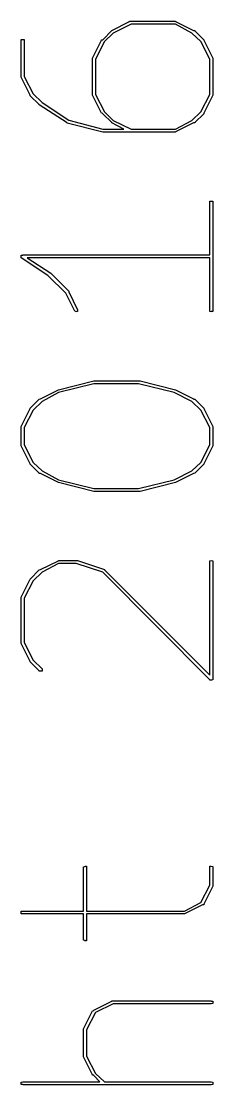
# Model space of a CAD drawing. Extents: x 18 to 369, y 6 to 139.
# Drawn here: x 297.381 to 297.51, y 39.711 to 40.426 of the extents above; entities that cross this region are included whole.
import ezdxf

# ---------------------------------------------------------------- set-up
doc = ezdxf.new("R2010")
doc.units = 0
doc.layers.add('BLACK', color=7, linetype='CONTINUOUS')

msp = doc.modelspace()

# ---------------------------------------------------------------- linework, layer by layer
at = {"layer": 'BLACK', "linetype": 'CONTINUOUS'}
for p, q in [((297.442, 40.42), (297.454, 40.4261)), ((297.454, 40.4261), (297.454, 40.4262)), ((297.454, 40.4262), (297.454, 40.4262)), ((297.454, 40.4262), (297.454, 40.4262)), ((297.454, 40.4262), (297.454, 40.4262)), ((297.454, 40.4262), (297.454, 40.4262)), ((297.454, 40.4262), (297.454, 40.4262)), ((297.454, 40.4262), (297.455, 40.4262)), ((297.454, 40.4261), (297.454, 40.4261)), ((297.454, 40.4261), (297.454, 40.4261)), ((297.454, 40.4261), (297.454, 40.4261)), ((297.454, 40.4261), (297.454, 40.4261)), ((297.455, 40.4262), (297.485, 40.4262)), ((297.485, 40.4262), (297.485, 40.4262)), ((297.485, 40.4262), (297.485, 40.4262)), ((297.485, 40.4262), (297.485, 40.4262)), ((297.485, 40.4262), (297.485, 40.4262)), ((297.485, 40.4262), (297.485, 40.4262)), ((297.485, 40.4262), (297.485, 40.4261)), ((297.485, 40.4262), (297.485, 40.4262)), ((297.485, 40.4261), (297.485, 40.4261)), ((297.485, 40.4261), (297.485, 40.4261)), ((297.485, 40.4261), (297.485, 40.4261)), ((297.485, 40.4261), (297.497, 40.42)), ((297.436, 40.4138), (297.442, 40.4199)), ((297.443, 40.4183), (297.437, 40.4125)), ((297.442, 40.4199), (297.442, 40.42)), ((297.442, 40.42), (297.442, 40.42)), ((297.442, 40.42), (297.442, 40.42)), ((297.442, 40.42), (297.442, 40.42)), ((297.442, 40.4199), (297.442, 40.4199)), ((297.442, 40.4199), (297.442, 40.4199)), ((297.455, 40.4242), (297.443, 40.4183)), ((297.485, 40.4242), (297.455, 40.4242)), ((297.496, 40.4183), (297.485, 40.4242)), ((297.502, 40.4125), (297.496, 40.4183)), ((297.497, 40.42), (297.497, 40.42)), ((297.497, 40.42), (297.497, 40.42)), ((297.497, 40.42), (297.497, 40.42)), ((297.497, 40.42), (297.497, 40.4199)), ((297.497, 40.4199), (297.497, 40.4199)), ((297.497, 40.4199), (297.498, 40.4199)), ((297.498, 40.4199), (297.498, 40.4198)), ((297.498, 40.4198), (297.504, 40.4138)), ((297.381, 40.4139), (297.382, 40.414)), ((297.381, 40.4138), (297.381, 40.4139)), ((297.381, 40.4137), (297.381, 40.4138)), ((297.381, 40.4135), (297.381, 40.4137)), ((297.381, 40.4133), (297.381, 40.4135)), ((297.381, 40.4131), (297.381, 40.4133)), ((297.381, 40.3889), (297.381, 40.4131)), ((297.382, 40.414), (297.382, 40.4141)), ((297.382, 40.4141), (297.382, 40.4141)), ((297.382, 40.4141), (297.382, 40.4141)), ((297.382, 40.4141), (297.382, 40.414)), ((297.382, 40.414), (297.383, 40.4139)), ((297.383, 40.4139), (297.383, 40.4138)), ((297.383, 40.4138), (297.383, 40.4136)), ((297.383, 40.4136), (297.383, 40.4135)), ((297.383, 40.4135), (297.383, 40.4133)), ((297.383, 40.4133), (297.383, 40.4131)), ((297.383, 40.4131), (297.383, 40.3891)), ((297.429, 40.4014), (297.435, 40.4135)), ((297.437, 40.4125), (297.431, 40.4008)), ((297.435, 40.4135), (297.435, 40.4136)), ((297.435, 40.4136), (297.436, 40.4136)), ((297.436, 40.4137), (297.436, 40.4138)), ((297.436, 40.4138), (297.436, 40.4138)), ((297.436, 40.4136), (297.436, 40.4137)), ((297.436, 40.4137), (297.436, 40.4137)), ((297.436, 40.4137), (297.436, 40.4137)), ((297.508, 40.4008), (297.502, 40.4125)), ((297.504, 40.4138), (297.504, 40.4138)), ((297.504, 40.4138), (297.504, 40.4138)), ((297.504, 40.4138), (297.504, 40.4137)), ((297.504, 40.4137), (297.504, 40.4137)), ((297.504, 40.4137), (297.504, 40.4136)), ((297.504, 40.4136), (297.504, 40.4136)), ((297.504, 40.4136), (297.504, 40.4135)), ((297.504, 40.4135), (297.51, 40.4014)), ((297.429, 40.4013), (297.429, 40.4014)), ((297.429, 40.4014), (297.429, 40.4014)), ((297.429, 40.4014), (297.429, 40.4014)), ((297.429, 40.4012), (297.429, 40.4013)), ((297.429, 40.4013), (297.429, 40.4013)), ((297.429, 40.4011), (297.429, 40.4012)), ((297.429, 40.4012), (297.429, 40.4012)), ((297.429, 40.401), (297.429, 40.4011)), ((297.429, 40.4011), (297.429, 40.4011)), ((297.429, 40.3768), (297.429, 40.401)), ((297.429, 40.401), (297.429, 40.401)), ((297.431, 40.4008), (297.431, 40.377)), ((297.508, 40.377), (297.508, 40.4008)), ((297.51, 40.4014), (297.51, 40.4014)), ((297.51, 40.4014), (297.51, 40.4014)), ((297.51, 40.4014), (297.51, 40.4014)), ((297.51, 40.4014), (297.51, 40.4013)), ((297.51, 40.4013), (297.51, 40.4013)), ((297.51, 40.4013), (297.51, 40.4012)), ((297.51, 40.4012), (297.51, 40.4012)), ((297.51, 40.4012), (297.51, 40.4011)), ((297.51, 40.4011), (297.51, 40.4011)), ((297.51, 40.4011), (297.51, 40.401)), ((297.51, 40.401), (297.51, 40.401)), ((297.51, 40.401), (297.51, 40.3768)), ((297.381, 40.3888), (297.381, 40.3889)), ((297.381, 40.3889), (297.381, 40.3889)), ((297.381, 40.3887), (297.381, 40.3888)), ((297.381, 40.3888), (297.381, 40.3888)), ((297.381, 40.3886), (297.381, 40.3887)), ((297.381, 40.3887), (297.381, 40.3887)), ((297.381, 40.3887), (297.381, 40.3887)), ((297.381, 40.3885), (297.381, 40.3886)), ((297.387, 40.3764), (297.381, 40.3885)), ((297.381, 40.3885), (297.381, 40.3885)), ((297.381, 40.3885), (297.381, 40.3885)), ((297.381, 40.3885), (297.381, 40.3885)), ((297.383, 40.3891), (297.389, 40.3774)), ((297.387, 40.3763), (297.387, 40.3764)), ((297.387, 40.3762), (297.387, 40.3763)), ((297.387, 40.3763), (297.387, 40.3763)), ((297.387, 40.3761), (297.387, 40.3762)), ((297.387, 40.3762), (297.387, 40.3762)), ((297.387, 40.3762), (297.387, 40.3762)), ((297.393, 40.3701), (297.387, 40.3761)), ((297.389, 40.3774), (297.395, 40.3715)), ((297.429, 40.3767), (297.429, 40.3768)), ((297.429, 40.3768), (297.429, 40.3768)), ((297.429, 40.3768), (297.429, 40.3768)), ((297.429, 40.3766), (297.429, 40.3767)), ((297.429, 40.3765), (297.429, 40.3766)), ((297.429, 40.3766), (297.429, 40.3766)), ((297.429, 40.3766), (297.429, 40.3766)), ((297.429, 40.3764), (297.429, 40.3765)), ((297.435, 40.3643), (297.429, 40.3764)), ((297.429, 40.3764), (297.429, 40.3764)), ((297.429, 40.3764), (297.429, 40.3764)), ((297.429, 40.3764), (297.429, 40.3764)), ((297.431, 40.377), (297.437, 40.3653)), ((297.502, 40.3653), (297.508, 40.377)), ((297.51, 40.3764), (297.504, 40.3643)), ((297.51, 40.3768), (297.51, 40.3768)), ((297.51, 40.3768), (297.51, 40.3767)), ((297.51, 40.3767), (297.51, 40.3767)), ((297.51, 40.3767), (297.51, 40.3766)), ((297.51, 40.3766), (297.51, 40.3766)), ((297.51, 40.3766), (297.51, 40.3765)), ((297.51, 40.3765), (297.51, 40.3765)), ((297.51, 40.3765), (297.51, 40.3764)), ((297.51, 40.3764), (297.51, 40.3764)), ((297.51, 40.3764), (297.51, 40.3764)), ((297.393, 40.37), (297.393, 40.3701)), ((297.393, 40.3699), (297.393, 40.37)), ((297.412, 40.3578), (297.393, 40.3699)), ((297.393, 40.3699), (297.393, 40.3699)), ((297.395, 40.3715), (297.413, 40.3596)), ((297.436, 40.3642), (297.435, 40.3643)), ((297.436, 40.3641), (297.436, 40.3642)), ((297.436, 40.3642), (297.436, 40.3642)), ((297.436, 40.364), (297.436, 40.3641)), ((297.436, 40.3641), (297.436, 40.3641)), ((297.436, 40.3641), (297.436, 40.3641)), ((297.442, 40.358), (297.436, 40.364)), ((297.437, 40.3653), (297.443, 40.3595)), ((297.496, 40.3595), (297.502, 40.3653)), ((297.504, 40.364), (297.498, 40.358)), ((297.504, 40.3643), (297.504, 40.3643)), ((297.504, 40.3643), (297.504, 40.3642)), ((297.504, 40.3642), (297.504, 40.3642)), ((297.504, 40.3642), (297.504, 40.3641)), ((297.504, 40.3641), (297.504, 40.3641)), ((297.504, 40.3641), (297.504, 40.3641)), ((297.504, 40.3641), (297.504, 40.364)), ((297.412, 40.3577), (297.412, 40.3578)), ((297.412, 40.3578), (297.412, 40.3578)), ((297.412, 40.3578), (297.412, 40.3578)), ((297.412, 40.3578), (297.412, 40.3578)), ((297.436, 40.3516), (297.412, 40.3577)), ((297.412, 40.3577), (297.412, 40.3577)), ((297.412, 40.3577), (297.412, 40.3577)), ((297.412, 40.3577), (297.412, 40.3577)), ((297.413, 40.3596), (297.436, 40.3536)), ((297.436, 40.3536), (297.45, 40.3536)), ((297.442, 40.3579), (297.442, 40.358)), ((297.442, 40.3578), (297.442, 40.3579)), ((297.442, 40.3579), (297.442, 40.3579)), ((297.442, 40.3579), (297.442, 40.3579)), ((297.45, 40.3536), (297.442, 40.3578)), ((297.442, 40.3578), (297.442, 40.3578)), ((297.442, 40.3578), (297.442, 40.3578)), ((297.442, 40.3578), (297.442, 40.3578)), ((297.443, 40.3595), (297.455, 40.3536)), ((297.455, 40.3536), (297.485, 40.3536)), ((297.485, 40.3536), (297.496, 40.3595)), ((297.497, 40.3578), (297.485, 40.3517)), ((297.498, 40.3579), (297.497, 40.3579)), ((297.497, 40.3579), (297.497, 40.3579)), ((297.497, 40.3579), (297.497, 40.3578)), ((297.497, 40.3578), (297.497, 40.3578)), ((297.497, 40.3578), (297.497, 40.3578)), ((297.498, 40.358), (297.498, 40.3579)), ((297.498, 40.3579), (297.498, 40.3579)), ((297.485, 40.3516), (297.436, 40.3516)), ((297.436, 40.3516), (297.436, 40.3516)), ((297.436, 40.3516), (297.436, 40.3516)), ((297.436, 40.3516), (297.436, 40.3516)), ((297.436, 40.3516), (297.436, 40.3516)), ((297.436, 40.3516), (297.436, 40.3516)), ((297.436, 40.3516), (297.436, 40.3516)), ((297.485, 40.3517), (297.485, 40.3517)), ((297.485, 40.3517), (297.485, 40.3517)), ((297.485, 40.3517), (297.485, 40.3517)), ((297.485, 40.3517), (297.485, 40.3517)), ((297.485, 40.3517), (297.485, 40.3517)), ((297.485, 40.3517), (297.485, 40.3516)), ((297.485, 40.3516), (297.485, 40.3516)), ((297.485, 40.3516), (297.485, 40.3516)), ((297.485, 40.3516), (297.485, 40.3516)), ((297.485, 40.3516), (297.485, 40.3516)), ((297.485, 40.3516), (297.485, 40.3516)), ((297.508, 40.3051), (297.509, 40.3052)), ((297.508, 40.305), (297.508, 40.3051)), ((297.508, 40.3048), (297.508, 40.305)), ((297.508, 40.3046), (297.508, 40.3048)), ((297.508, 40.3044), (297.508, 40.3046)), ((297.508, 40.3043), (297.508, 40.3044)), ((297.508, 40.269), (297.508, 40.3043)), ((297.509, 40.3052), (297.509, 40.3052)), ((297.509, 40.3052), (297.51, 40.3051)), ((297.509, 40.3052), (297.509, 40.3052)), ((297.509, 40.3052), (297.509, 40.3052)), ((297.509, 40.3052), (297.509, 40.3052)), ((297.51, 40.3051), (297.51, 40.3049)), ((297.51, 40.3049), (297.51, 40.3048)), ((297.51, 40.3048), (297.51, 40.3046)), ((297.51, 40.3046), (297.51, 40.3044)), ((297.51, 40.3044), (297.51, 40.3042)), ((297.51, 40.3042), (297.51, 40.2317)), ((297.381, 40.2688), (297.382, 40.2689)), ((297.381, 40.2687), (297.381, 40.2688)), ((297.381, 40.2688), (297.381, 40.2688)), ((297.381, 40.2685), (297.381, 40.2687)), ((297.381, 40.2683), (297.381, 40.2685)), ((297.381, 40.2685), (297.381, 40.2685)), ((297.381, 40.2682), (297.381, 40.2683)), ((297.381, 40.268), (297.381, 40.2682)), ((297.381, 40.2678), (297.381, 40.268)), ((297.381, 40.2676), (297.381, 40.2678)), ((297.381, 40.2674), (297.381, 40.2676)), ((297.381, 40.2673), (297.381, 40.2674)), ((297.381, 40.2674), (297.381, 40.2674)), ((297.381, 40.2671), (297.381, 40.2673)), ((297.399, 40.2551), (297.381, 40.2671)), ((297.381, 40.2671), (297.381, 40.2671)), ((297.382, 40.2689), (297.382, 40.269)), ((297.382, 40.269), (297.508, 40.269)), ((297.382, 40.2689), (297.382, 40.2689)), ((297.382, 40.2689), (297.382, 40.2689)), ((297.382, 40.2689), (297.382, 40.2689)), ((297.508, 40.267), (297.385, 40.267)), ((297.385, 40.267), (297.401, 40.2567)), ((297.508, 40.2317), (297.508, 40.267)), ((297.411, 40.2432), (297.399, 40.2551)), ((297.401, 40.2567), (297.401, 40.2567)), ((297.401, 40.2567), (297.401, 40.2566)), ((297.401, 40.2566), (297.401, 40.2566)), ((297.401, 40.2566), (297.413, 40.2445)), ((297.417, 40.2312), (297.411, 40.2432)), ((297.413, 40.2445), (297.413, 40.2444)), ((297.413, 40.2444), (297.413, 40.2444)), ((297.413, 40.2444), (297.413, 40.2443)), ((297.413, 40.2443), (297.413, 40.2443)), ((297.413, 40.2443), (297.413, 40.2443)), ((297.413, 40.2443), (297.413, 40.2442)), ((297.413, 40.2442), (297.419, 40.2321)), ((297.417, 40.2311), (297.417, 40.2312)), ((297.418, 40.2309), (297.417, 40.2311)), ((297.419, 40.2321), (297.419, 40.2321)), ((297.419, 40.2321), (297.419, 40.2319)), ((297.419, 40.2319), (297.419, 40.2317)), ((297.419, 40.2317), (297.419, 40.2315)), ((297.419, 40.2315), (297.419, 40.2313)), ((297.419, 40.2313), (297.419, 40.2312)), ((297.419, 40.2312), (297.419, 40.231)), ((297.508, 40.2315), (297.508, 40.2317)), ((297.508, 40.2313), (297.508, 40.2315)), ((297.508, 40.2311), (297.508, 40.2313)), ((297.508, 40.231), (297.508, 40.2311)), ((297.51, 40.2317), (297.51, 40.2315)), ((297.51, 40.2315), (297.51, 40.2313)), ((297.51, 40.2313), (297.51, 40.2311)), ((297.51, 40.2311), (297.51, 40.231)), ((297.418, 40.2308), (297.418, 40.2309)), ((297.419, 40.2308), (297.418, 40.2307)), ((297.418, 40.2307), (297.418, 40.2308)), ((297.418, 40.2307), (297.418, 40.2307)), ((297.418, 40.2307), (297.418, 40.2307)), ((297.418, 40.2307), (297.418, 40.2307)), ((297.419, 40.231), (297.419, 40.2309)), ((297.419, 40.2309), (297.419, 40.2308)), ((297.508, 40.2308), (297.508, 40.231)), ((297.509, 40.2307), (297.508, 40.2308)), ((297.51, 40.231), (297.509, 40.2308)), ((297.509, 40.2308), (297.509, 40.2307)), ((297.509, 40.2307), (297.509, 40.2307)), ((297.509, 40.2307), (297.509, 40.2307)), ((297.509, 40.2307), (297.509, 40.2307)), ((297.509, 40.2307), (297.509, 40.2307)), ((297.406, 40.1782), (297.43, 40.1843)), ((297.43, 40.1823), (297.406, 40.1763)), ((297.43, 40.1843), (297.43, 40.1843)), ((297.43, 40.1843), (297.43, 40.1843)), ((297.43, 40.1843), (297.43, 40.1843)), ((297.43, 40.1843), (297.43, 40.1843)), ((297.43, 40.1843), (297.43, 40.1843)), ((297.43, 40.1843), (297.43, 40.1843)), ((297.43, 40.1843), (297.43, 40.1843)), ((297.43, 40.1843), (297.461, 40.1843)), ((297.46, 40.1823), (297.43, 40.1823)), ((297.484, 40.1763), (297.46, 40.1823)), ((297.461, 40.1843), (297.461, 40.1843)), ((297.461, 40.1843), (297.461, 40.1843)), ((297.461, 40.1843), (297.461, 40.1843)), ((297.461, 40.1843), (297.461, 40.1843)), ((297.461, 40.1843), (297.461, 40.1843)), ((297.461, 40.1843), (297.461, 40.1843)), ((297.461, 40.1843), (297.485, 40.1782)), ((297.394, 40.1721), (297.406, 40.1781)), ((297.406, 40.1763), (297.395, 40.1704)), ((297.406, 40.1781), (297.406, 40.1782)), ((297.406, 40.1782), (297.406, 40.1782)), ((297.406, 40.1782), (297.406, 40.1782)), ((297.406, 40.1781), (297.406, 40.1781)), ((297.406, 40.1781), (297.406, 40.1781)), ((297.406, 40.1781), (297.406, 40.1781)), ((297.496, 40.1704), (297.484, 40.1763)), ((297.485, 40.1782), (297.485, 40.1782)), ((297.485, 40.1782), (297.485, 40.1782)), ((297.485, 40.1782), (297.485, 40.1782)), ((297.485, 40.1782), (297.485, 40.1782)), ((297.485, 40.1782), (297.485, 40.1781)), ((297.485, 40.1781), (297.497, 40.1721)), ((297.387, 40.1658), (297.393, 40.1719)), ((297.395, 40.1704), (297.389, 40.1646)), ((297.393, 40.172), (297.394, 40.1721)), ((297.393, 40.1719), (297.393, 40.172)), ((297.393, 40.172), (297.393, 40.172)), ((297.393, 40.172), (297.393, 40.172)), ((297.393, 40.1719), (297.393, 40.1719)), ((297.394, 40.1721), (297.394, 40.1721)), ((297.502, 40.1645), (297.496, 40.1704)), ((297.497, 40.1721), (297.497, 40.172)), ((297.497, 40.1721), (297.497, 40.1721)), ((297.497, 40.172), (297.497, 40.172)), ((297.497, 40.172), (297.497, 40.172)), ((297.497, 40.172), (297.497, 40.172)), ((297.497, 40.172), (297.498, 40.1719)), ((297.498, 40.1719), (297.498, 40.1719)), ((297.498, 40.1719), (297.504, 40.1658)), ((297.381, 40.1535), (297.387, 40.1656)), ((297.389, 40.1646), (297.383, 40.1528)), ((297.387, 40.1657), (297.387, 40.1658)), ((297.387, 40.1658), (297.387, 40.1658)), ((297.387, 40.1658), (297.387, 40.1658)), ((297.387, 40.1656), (297.387, 40.1657)), ((297.387, 40.1657), (297.387, 40.1657)), ((297.387, 40.1657), (297.387, 40.1657)), ((297.387, 40.1656), (297.387, 40.1656)), ((297.508, 40.1528), (297.502, 40.1645)), ((297.504, 40.1658), (297.504, 40.1658)), ((297.504, 40.1658), (297.504, 40.1658)), ((297.504, 40.1658), (297.504, 40.1657)), ((297.504, 40.1657), (297.504, 40.1657)), ((297.504, 40.1657), (297.504, 40.1656)), ((297.504, 40.1656), (297.504, 40.1656)), ((297.504, 40.1656), (297.51, 40.1535)), ((297.381, 40.1534), (297.381, 40.1535)), ((297.381, 40.1535), (297.381, 40.1535)), ((297.381, 40.1533), (297.381, 40.1534)), ((297.381, 40.1534), (297.381, 40.1534)), ((297.381, 40.1532), (297.381, 40.1533)), ((297.381, 40.1533), (297.381, 40.1533)), ((297.381, 40.1533), (297.381, 40.1533)), ((297.381, 40.1531), (297.381, 40.1532)), ((297.381, 40.141), (297.381, 40.1531)), ((297.381, 40.1531), (297.381, 40.1531)), ((297.381, 40.1531), (297.381, 40.1531)), ((297.383, 40.1528), (297.383, 40.1412)), ((297.508, 40.1412), (297.508, 40.1528)), ((297.51, 40.1535), (297.51, 40.1535)), ((297.51, 40.1535), (297.51, 40.1535)), ((297.51, 40.1535), (297.51, 40.1534)), ((297.51, 40.1534), (297.51, 40.1534)), ((297.51, 40.1534), (297.51, 40.1533)), ((297.51, 40.1533), (297.51, 40.1533)), ((297.51, 40.1533), (297.51, 40.1532)), ((297.51, 40.1532), (297.51, 40.1532)), ((297.51, 40.1532), (297.51, 40.1531)), ((297.51, 40.1531), (297.51, 40.1531)), ((297.51, 40.1531), (297.51, 40.153)), ((297.51, 40.153), (297.51, 40.1409)), ((297.381, 40.1409), (297.381, 40.141)), ((297.381, 40.1408), (297.381, 40.1409)), ((297.381, 40.1409), (297.381, 40.1409)), ((297.381, 40.1407), (297.381, 40.1408)), ((297.381, 40.1408), (297.381, 40.1408)), ((297.381, 40.1406), (297.381, 40.1407)), ((297.381, 40.1407), (297.381, 40.1407)), ((297.381, 40.1405), (297.381, 40.1406)), ((297.381, 40.1406), (297.381, 40.1406)), ((297.387, 40.1284), (297.381, 40.1405)), ((297.381, 40.1405), (297.381, 40.1405)), ((297.381, 40.1405), (297.381, 40.1405)), ((297.383, 40.1412), (297.389, 40.1294)), ((297.502, 40.1294), (297.508, 40.1412)), ((297.51, 40.1405), (297.504, 40.1284)), ((297.51, 40.1409), (297.51, 40.1409)), ((297.51, 40.1409), (297.51, 40.1409)), ((297.51, 40.1409), (297.51, 40.1408)), ((297.51, 40.1408), (297.51, 40.1407)), ((297.51, 40.1407), (297.51, 40.1407)), ((297.51, 40.1407), (297.51, 40.1407)), ((297.51, 40.1407), (297.51, 40.1406)), ((297.51, 40.1406), (297.51, 40.1406)), ((297.51, 40.1406), (297.51, 40.1405)), ((297.51, 40.1405), (297.51, 40.1405)), ((297.387, 40.1283), (297.387, 40.1284)), ((297.387, 40.1284), (297.387, 40.1284)), ((297.387, 40.1282), (297.387, 40.1283)), ((297.387, 40.1283), (297.387, 40.1283)), ((297.387, 40.1281), (297.387, 40.1282)), ((297.387, 40.1282), (297.387, 40.1282)), ((297.387, 40.1282), (297.387, 40.1282)), ((297.393, 40.1221), (297.387, 40.1281)), ((297.389, 40.1294), (297.395, 40.1236)), ((297.496, 40.1236), (297.502, 40.1294)), ((297.504, 40.1281), (297.498, 40.1221)), ((297.504, 40.1284), (297.504, 40.1284)), ((297.504, 40.1284), (297.504, 40.1284)), ((297.504, 40.1284), (297.504, 40.1283)), ((297.504, 40.1283), (297.504, 40.1283)), ((297.504, 40.1283), (297.504, 40.1282)), ((297.504, 40.1282), (297.504, 40.1282)), ((297.504, 40.1282), (297.504, 40.1281)), ((297.393, 40.122), (297.393, 40.1221)), ((297.393, 40.1221), (297.393, 40.1221)), ((297.394, 40.122), (297.393, 40.122)), ((297.393, 40.122), (297.393, 40.122)), ((297.393, 40.122), (297.393, 40.122)), ((297.394, 40.1219), (297.394, 40.122)), ((297.406, 40.1159), (297.394, 40.1219)), ((297.394, 40.1219), (297.394, 40.1219)), ((297.395, 40.1236), (297.406, 40.1177)), ((297.406, 40.1177), (297.43, 40.1117)), ((297.46, 40.1117), (297.484, 40.1177)), ((297.484, 40.1177), (297.496, 40.1236)), ((297.497, 40.1219), (297.485, 40.1159)), ((297.498, 40.1221), (297.497, 40.122)), ((297.497, 40.122), (297.497, 40.122)), ((297.497, 40.122), (297.497, 40.122)), ((297.497, 40.122), (297.497, 40.1219)), ((297.497, 40.1219), (297.497, 40.1219)), ((297.498, 40.1221), (297.498, 40.1221)), ((297.498, 40.1221), (297.498, 40.1221)), ((297.406, 40.1158), (297.406, 40.1159)), ((297.406, 40.1159), (297.406, 40.1159)), ((297.406, 40.1159), (297.406, 40.1159)), ((297.43, 40.1097), (297.406, 40.1158)), ((297.406, 40.1158), (297.406, 40.1158)), ((297.406, 40.1158), (297.406, 40.1158)), ((297.406, 40.1158), (297.406, 40.1158)), ((297.406, 40.1158), (297.406, 40.1158)), ((297.43, 40.1117), (297.46, 40.1117)), ((297.461, 40.1097), (297.43, 40.1097)), ((297.43, 40.1097), (297.43, 40.1097)), ((297.43, 40.1097), (297.43, 40.1097)), ((297.43, 40.1097), (297.43, 40.1097)), ((297.43, 40.1097), (297.43, 40.1097)), ((297.43, 40.1097), (297.43, 40.1097)), ((297.43, 40.1097), (297.43, 40.1097)), ((297.485, 40.1158), (297.461, 40.1097)), ((297.461, 40.1097), (297.461, 40.1097)), ((297.461, 40.1097), (297.461, 40.1097)), ((297.461, 40.1097), (297.461, 40.1097)), ((297.461, 40.1097), (297.461, 40.1097)), ((297.461, 40.1097), (297.461, 40.1097)), ((297.461, 40.1097), (297.461, 40.1097)), ((297.461, 40.1097), (297.461, 40.1097)), ((297.485, 40.1159), (297.485, 40.1159)), ((297.485, 40.1159), (297.485, 40.1159)), ((297.485, 40.1159), (297.485, 40.1159)), ((297.485, 40.1159), (297.485, 40.1158)), ((297.485, 40.1158), (297.485, 40.1158)), ((297.485, 40.1158), (297.485, 40.1158)), ((297.394, 40.0572), (297.406, 40.0632)), ((297.406, 40.0613), (297.395, 40.0555)), ((297.406, 40.0632), (297.406, 40.0633)), ((297.406, 40.0633), (297.406, 40.0633)), ((297.406, 40.0633), (297.406, 40.0633)), ((297.406, 40.0633), (297.406, 40.0633)), ((297.406, 40.0633), (297.406, 40.0633)), ((297.406, 40.0633), (297.406, 40.0633)), ((297.406, 40.0633), (297.406, 40.0633)), ((297.406, 40.0633), (297.406, 40.0633)), ((297.406, 40.0633), (297.406, 40.0633)), ((297.406, 40.0633), (297.418, 40.0633)), ((297.406, 40.0632), (297.406, 40.0632)), ((297.406, 40.0632), (297.406, 40.0632)), ((297.418, 40.0613), (297.406, 40.0613)), ((297.418, 40.0633), (297.418, 40.0633)), ((297.418, 40.0633), (297.418, 40.0633)), ((297.418, 40.0633), (297.418, 40.0633)), ((297.418, 40.0633), (297.418, 40.0633)), ((297.418, 40.0633), (297.419, 40.0633)), ((297.418, 40.0633), (297.418, 40.0633)), ((297.436, 40.0554), (297.418, 40.0613)), ((297.419, 40.0633), (297.437, 40.0572)), ((297.508, 40.0632), (297.509, 40.0633)), ((297.508, 40.063), (297.508, 40.0632)), ((297.508, 40.0629), (297.508, 40.063)), ((297.508, 40.0627), (297.508, 40.0629)), ((297.508, 40.0625), (297.508, 40.0627)), ((297.508, 40.0623), (297.508, 40.0625)), ((297.508, 39.9861), (297.508, 40.0623)), ((297.509, 40.0633), (297.509, 40.0633)), ((297.509, 40.0633), (297.509, 40.0633)), ((297.509, 40.0633), (297.509, 40.0633)), ((297.509, 40.0633), (297.509, 40.0633)), ((297.509, 40.0633), (297.51, 40.0632)), ((297.51, 40.0632), (297.51, 40.063)), ((297.51, 40.063), (297.51, 40.0629)), ((297.51, 40.0629), (297.51, 40.0627)), ((297.51, 40.0627), (297.51, 40.0625)), ((297.51, 40.0625), (297.51, 40.0623)), ((297.51, 40.0623), (297.51, 39.9837)), ((297.387, 40.0509), (297.393, 40.057)), ((297.395, 40.0555), (297.389, 40.0496)), ((297.393, 40.0571), (297.394, 40.0572)), ((297.393, 40.057), (297.393, 40.0571)), ((297.393, 40.0571), (297.393, 40.0571)), ((297.393, 40.0571), (297.393, 40.0571)), ((297.393, 40.057), (297.393, 40.057)), ((297.394, 40.0572), (297.394, 40.0572)), ((297.508, 39.983), (297.436, 40.0554)), ((297.437, 40.0572), (297.437, 40.0572)), ((297.437, 40.0572), (297.437, 40.0572)), ((297.437, 40.0572), (297.437, 40.0572)), ((297.437, 40.0572), (297.437, 40.0572)), ((297.437, 40.0572), (297.437, 40.0571)), ((297.437, 40.0571), (297.437, 40.0571)), ((297.437, 40.0571), (297.437, 40.0571)), ((297.437, 40.0571), (297.437, 40.0571)), ((297.437, 40.0571), (297.437, 40.057)), ((297.437, 40.057), (297.437, 40.057)), ((297.437, 40.057), (297.437, 40.057)), ((297.437, 40.057), (297.508, 39.9861)), ((297.381, 40.0386), (297.387, 40.0507)), ((297.389, 40.0496), (297.383, 40.0379)), ((297.387, 40.0508), (297.387, 40.0509)), ((297.387, 40.0509), (297.387, 40.0509)), ((297.387, 40.0509), (297.387, 40.0509)), ((297.387, 40.0507), (297.387, 40.0508)), ((297.387, 40.0508), (297.387, 40.0508)), ((297.387, 40.0507), (297.387, 40.0507)), ((297.387, 40.0507), (297.387, 40.0507)), ((297.381, 40.0385), (297.381, 40.0386)), ((297.381, 40.0386), (297.381, 40.0386)), ((297.381, 40.0384), (297.381, 40.0385)), ((297.381, 40.0385), (297.381, 40.0385)), ((297.381, 40.0383), (297.381, 40.0384)), ((297.381, 40.0384), (297.381, 40.0384)), ((297.381, 40.0384), (297.381, 40.0384)), ((297.381, 40.0382), (297.381, 40.0383)), ((297.381, 40.0079), (297.381, 40.0382)), ((297.381, 40.0382), (297.381, 40.0382)), ((297.381, 40.0382), (297.381, 40.0382)), ((297.383, 40.0379), (297.383, 40.0081)), ((297.381, 40.0078), (297.381, 40.0079)), ((297.381, 40.0079), (297.381, 40.0079)), ((297.381, 40.0077), (297.381, 40.0078)), ((297.381, 40.0078), (297.381, 40.0078)), ((297.381, 40.0076), (297.381, 40.0077)), ((297.381, 40.0077), (297.381, 40.0077)), ((297.381, 40.0077), (297.381, 40.0077)), ((297.381, 40.0075), (297.381, 40.0076)), ((297.387, 39.9954), (297.381, 40.0075)), ((297.381, 40.0075), (297.381, 40.0075)), ((297.381, 40.0075), (297.381, 40.0075)), ((297.381, 40.0075), (297.381, 40.0075)), ((297.383, 40.0081), (297.389, 39.9964)), ((297.387, 39.9953), (297.387, 39.9954)), ((297.387, 39.9952), (297.387, 39.9953)), ((297.387, 39.9953), (297.387, 39.9953)), ((297.387, 39.9951), (297.387, 39.9952)), ((297.387, 39.9952), (297.387, 39.9952)), ((297.387, 39.9952), (297.387, 39.9952)), ((297.393, 39.9891), (297.387, 39.9951)), ((297.389, 39.9964), (297.395, 39.9905)), ((297.393, 39.9889), (297.393, 39.9891)), ((297.394, 39.9888), (297.393, 39.9889)), ((297.395, 39.9889), (297.394, 39.9888)), ((297.394, 39.9888), (297.394, 39.9888)), ((297.394, 39.9888), (297.394, 39.9888)), ((297.394, 39.9888), (297.394, 39.9888)), ((297.394, 39.9888), (297.394, 39.9888)), ((297.395, 39.9905), (297.395, 39.9903)), ((297.395, 39.9903), (297.395, 39.9901)), ((297.395, 39.9901), (297.395, 39.9899)), ((297.395, 39.9899), (297.395, 39.9898)), ((297.395, 39.9898), (297.395, 39.9896)), ((297.395, 39.9896), (297.395, 39.9894)), ((297.395, 39.9894), (297.395, 39.9892)), ((297.395, 39.9892), (297.395, 39.989)), ((297.395, 39.989), (297.395, 39.9889)), ((297.508, 39.9829), (297.508, 39.983)), ((297.508, 39.983), (297.508, 39.983)), ((297.509, 39.9828), (297.508, 39.9829)), ((297.508, 39.9829), (297.508, 39.9829)), ((297.508, 39.9829), (297.508, 39.9829)), ((297.51, 39.983), (297.509, 39.9829)), ((297.509, 39.9829), (297.509, 39.9829)), ((297.509, 39.9829), (297.509, 39.9829)), ((297.509, 39.9829), (297.509, 39.9829)), ((297.509, 39.9829), (297.509, 39.9828)), ((297.509, 39.9828), (297.509, 39.9827)), ((297.509, 39.9827), (297.509, 39.9828)), ((297.509, 39.9828), (297.509, 39.9828)), ((297.509, 39.9827), (297.509, 39.9827)), ((297.509, 39.9827), (297.509, 39.9827)), ((297.509, 39.9827), (297.509, 39.9827)), ((297.51, 39.9837), (297.51, 39.9835)), ((297.51, 39.9835), (297.51, 39.9833)), ((297.51, 39.9833), (297.51, 39.9832)), ((297.51, 39.9832), (297.51, 39.983)), ((297.423, 39.8573), (297.424, 39.8574)), ((297.423, 39.8571), (297.423, 39.8573)), ((297.423, 39.8569), (297.423, 39.8571)), ((297.423, 39.8567), (297.423, 39.8569)), ((297.423, 39.8275), (297.423, 39.8567)), ((297.424, 39.8576), (297.424, 39.8577)), ((297.424, 39.8577), (297.424, 39.8577)), ((297.424, 39.8577), (297.424, 39.8577)), ((297.424, 39.8577), (297.425, 39.8576)), ((297.424, 39.8574), (297.424, 39.8576)), ((297.424, 39.8576), (297.424, 39.8576)), ((297.425, 39.8576), (297.425, 39.8575)), ((297.425, 39.8575), (297.425, 39.8574)), ((297.425, 39.8574), (297.425, 39.8573)), ((297.425, 39.8573), (297.425, 39.8571)), ((297.425, 39.8571), (297.425, 39.8569)), ((297.425, 39.8569), (297.425, 39.8567)), ((297.425, 39.8567), (297.425, 39.8275)), ((297.508, 39.8574), (297.508, 39.8576)), ((297.508, 39.8576), (297.509, 39.8576)), ((297.508, 39.8573), (297.508, 39.8574)), ((297.508, 39.8571), (297.508, 39.8573)), ((297.508, 39.8569), (297.508, 39.8571)), ((297.508, 39.8567), (297.508, 39.8569)), ((297.508, 39.8449), (297.508, 39.8567)), ((297.509, 39.8577), (297.509, 39.8576)), ((297.509, 39.8576), (297.509, 39.8577)), ((297.509, 39.8577), (297.509, 39.8577)), ((297.509, 39.8577), (297.509, 39.8577)), ((297.509, 39.8576), (297.51, 39.8575)), ((297.51, 39.8575), (297.51, 39.8574)), ((297.51, 39.8574), (297.51, 39.8573)), ((297.51, 39.8573), (297.51, 39.8571)), ((297.51, 39.8571), (297.51, 39.8569)), ((297.51, 39.8569), (297.51, 39.8567)), ((297.51, 39.8567), (297.51, 39.8446)), ((297.502, 39.8333), (297.508, 39.8449)), ((297.51, 39.8442), (297.504, 39.8321)), ((297.51, 39.8446), (297.51, 39.8446)), ((297.51, 39.8446), (297.51, 39.8445)), ((297.51, 39.8445), (297.51, 39.8445)), ((297.51, 39.8445), (297.51, 39.8444)), ((297.51, 39.8444), (297.51, 39.8444)), ((297.51, 39.8444), (297.51, 39.8444)), ((297.51, 39.8444), (297.51, 39.8443)), ((297.51, 39.8443), (297.51, 39.8442)), ((297.51, 39.8442), (297.51, 39.8442)), ((297.51, 39.8442), (297.51, 39.8442)), ((297.491, 39.8275), (297.502, 39.8333)), ((297.503, 39.8316), (297.491, 39.8256)), ((297.504, 39.8317), (297.503, 39.8317)), ((297.503, 39.8317), (297.503, 39.8316)), ((297.503, 39.8316), (297.503, 39.8316)), ((297.503, 39.8316), (297.503, 39.8316)), ((297.504, 39.8321), (297.504, 39.8321)), ((297.504, 39.8321), (297.504, 39.832)), ((297.504, 39.832), (297.504, 39.832)), ((297.504, 39.832), (297.504, 39.832)), ((297.504, 39.832), (297.504, 39.8319)), ((297.504, 39.8319), (297.504, 39.8319)), ((297.504, 39.8319), (297.504, 39.8319)), ((297.504, 39.8319), (297.504, 39.8318)), ((297.504, 39.8318), (297.504, 39.8318)), ((297.504, 39.8318), (297.504, 39.8317)), ((297.504, 39.8317), (297.504, 39.8317)), ((297.381, 39.8273), (297.382, 39.8274)), ((297.381, 39.8272), (297.381, 39.8273)), ((297.381, 39.827), (297.381, 39.8272)), ((297.381, 39.8269), (297.381, 39.827)), ((297.381, 39.8267), (297.381, 39.8269)), ((297.381, 39.8265), (297.381, 39.8267)), ((297.381, 39.8263), (297.381, 39.8265)), ((297.381, 39.8261), (297.381, 39.8263)), ((297.381, 39.8259), (297.381, 39.8261)), ((297.381, 39.8258), (297.381, 39.8259)), ((297.381, 39.8257), (297.381, 39.8258)), ((297.382, 39.8256), (297.381, 39.8257)), ((297.382, 39.8274), (297.382, 39.8275)), ((297.382, 39.8275), (297.382, 39.8275)), ((297.382, 39.8275), (297.423, 39.8275)), ((297.382, 39.8255), (297.382, 39.8256)), ((297.423, 39.8255), (297.382, 39.8255)), ((297.382, 39.8255), (297.382, 39.8255)), ((297.423, 39.8083), (297.423, 39.8255)), ((297.425, 39.8275), (297.491, 39.8275)), ((297.491, 39.8255), (297.425, 39.8255)), ((297.425, 39.8255), (297.425, 39.8083)), ((297.491, 39.8256), (297.491, 39.8256)), ((297.491, 39.8256), (297.491, 39.8256)), ((297.491, 39.8256), (297.491, 39.8256)), ((297.491, 39.8256), (297.491, 39.8255)), ((297.491, 39.8255), (297.491, 39.8255)), ((297.491, 39.8255), (297.491, 39.8255)), ((297.491, 39.8255), (297.491, 39.8255)), ((297.491, 39.8255), (297.491, 39.8255)), ((297.491, 39.8255), (297.491, 39.8255)), ((297.491, 39.8255), (297.491, 39.8255)), ((297.491, 39.8255), (297.491, 39.8255)), ((297.423, 39.8081), (297.423, 39.8083)), ((297.423, 39.808), (297.423, 39.8081)), ((297.423, 39.8078), (297.423, 39.808)), ((297.424, 39.8076), (297.423, 39.8078)), ((297.424, 39.8075), (297.424, 39.8076)), ((297.424, 39.8074), (297.424, 39.8075)), ((297.425, 39.8074), (297.424, 39.8074)), ((297.424, 39.8074), (297.424, 39.8073)), ((297.424, 39.8073), (297.424, 39.8074)), ((297.424, 39.8074), (297.424, 39.8074)), ((297.425, 39.8083), (297.425, 39.8081)), ((297.425, 39.8081), (297.425, 39.8079)), ((297.425, 39.8079), (297.425, 39.8078)), ((297.425, 39.8078), (297.425, 39.8076)), ((297.425, 39.8076), (297.425, 39.8075)), ((297.425, 39.8075), (297.425, 39.8074)), ((297.43, 39.7608), (297.442, 39.7669)), ((297.442, 39.7669), (297.442, 39.767)), ((297.442, 39.767), (297.442, 39.767)), ((297.442, 39.767), (297.442, 39.767)), ((297.442, 39.767), (297.442, 39.767)), ((297.442, 39.767), (297.442, 39.767)), ((297.442, 39.767), (297.442, 39.767)), ((297.442, 39.767), (297.442, 39.767)), ((297.442, 39.767), (297.509, 39.767)), ((297.442, 39.7669), (297.442, 39.7669)), ((297.442, 39.7669), (297.442, 39.7669)), ((297.442, 39.7669), (297.442, 39.7669)), ((297.442, 39.7669), (297.442, 39.7669)), ((297.509, 39.767), (297.509, 39.767)), ((297.509, 39.767), (297.509, 39.7669)), ((297.509, 39.7669), (297.51, 39.7668)), ((297.51, 39.7668), (297.51, 39.7667)), ((297.51, 39.7667), (297.51, 39.7665)), ((297.51, 39.7665), (297.51, 39.7664)), ((297.51, 39.7664), (297.51, 39.7662)), ((297.51, 39.7662), (297.51, 39.766)), ((297.51, 39.766), (297.51, 39.7658)), ((297.423, 39.7483), (297.429, 39.7604)), ((297.431, 39.7592), (297.425, 39.7476)), ((297.429, 39.7604), (297.43, 39.7605)), ((297.429, 39.7604), (297.429, 39.7604)), ((297.429, 39.7604), (297.429, 39.7604)), ((297.429, 39.7604), (297.429, 39.7604)), ((297.43, 39.7607), (297.43, 39.7608)), ((297.43, 39.7608), (297.43, 39.7608)), ((297.43, 39.7608), (297.43, 39.7608)), ((297.43, 39.7608), (297.43, 39.7608)), ((297.43, 39.7606), (297.43, 39.7607)), ((297.43, 39.7607), (297.43, 39.7607)), ((297.43, 39.7607), (297.43, 39.7607)), ((297.43, 39.7607), (297.43, 39.7607)), ((297.43, 39.7605), (297.43, 39.7606)), ((297.43, 39.7606), (297.43, 39.7606)), ((297.43, 39.7606), (297.43, 39.7606)), ((297.443, 39.765), (297.431, 39.7592)), ((297.509, 39.765), (297.443, 39.765)), ((297.51, 39.7652), (297.509, 39.7651)), ((297.509, 39.7651), (297.509, 39.765)), ((297.509, 39.765), (297.509, 39.765)), ((297.51, 39.7658), (297.51, 39.7656)), ((297.51, 39.7656), (297.51, 39.7654)), ((297.51, 39.7654), (297.51, 39.7653)), ((297.51, 39.7653), (297.51, 39.7652)), ((297.423, 39.7482), (297.423, 39.7483)), ((297.423, 39.7483), (297.423, 39.7483)), ((297.423, 39.7483), (297.423, 39.7483)), ((297.423, 39.7481), (297.423, 39.7482)), ((297.423, 39.748), (297.423, 39.7481)), ((297.423, 39.7481), (297.423, 39.7481)), ((297.423, 39.7481), (297.423, 39.7481)), ((297.423, 39.7479), (297.423, 39.748)), ((297.423, 39.7297), (297.423, 39.7479)), ((297.423, 39.7479), (297.423, 39.7479)), ((297.423, 39.7479), (297.423, 39.7479)), ((297.425, 39.7476), (297.425, 39.7299)), ((297.423, 39.7296), (297.423, 39.7297)), ((297.423, 39.7297), (297.423, 39.7297)), ((297.423, 39.7297), (297.423, 39.7297)), ((297.423, 39.7295), (297.423, 39.7296)), ((297.423, 39.7294), (297.423, 39.7295)), ((297.423, 39.7295), (297.423, 39.7295)), ((297.423, 39.7295), (297.423, 39.7295)), ((297.423, 39.7293), (297.423, 39.7294)), ((297.429, 39.7172), (297.423, 39.7293)), ((297.423, 39.7293), (297.423, 39.7293)), ((297.423, 39.7293), (297.423, 39.7293)), ((297.423, 39.7293), (297.423, 39.7293)), ((297.425, 39.7299), (297.431, 39.7182)), ((297.429, 39.7171), (297.429, 39.7172)), ((297.43, 39.717), (297.429, 39.7171)), ((297.429, 39.7171), (297.429, 39.7171)), ((297.43, 39.7169), (297.43, 39.717)), ((297.43, 39.717), (297.43, 39.717)), ((297.43, 39.717), (297.43, 39.717)), ((297.434, 39.7126), (297.43, 39.7169)), ((297.43, 39.7169), (297.43, 39.7169)), ((297.431, 39.7182), (297.437, 39.7126)), ((297.381, 39.7124), (297.382, 39.7125)), ((297.381, 39.7123), (297.381, 39.7124)), ((297.381, 39.7121), (297.381, 39.7123)), ((297.381, 39.712), (297.381, 39.7121)), ((297.381, 39.7118), (297.381, 39.712)), ((297.381, 39.7116), (297.381, 39.7118)), ((297.381, 39.7114), (297.381, 39.7116)), ((297.381, 39.7112), (297.381, 39.7114)), ((297.381, 39.711), (297.381, 39.7112)), ((297.381, 39.7109), (297.381, 39.711)), ((297.381, 39.7107), (297.381, 39.7109)), ((297.382, 39.7107), (297.381, 39.7107)), ((297.382, 39.7125), (297.382, 39.7126)), ((297.382, 39.7126), (297.382, 39.7126)), ((297.382, 39.7126), (297.434, 39.7126)), ((297.382, 39.7106), (297.382, 39.7107)), ((297.509, 39.7106), (297.382, 39.7106)), ((297.382, 39.7106), (297.382, 39.7106)), ((297.437, 39.7126), (297.509, 39.7126)), ((297.509, 39.7126), (297.509, 39.7125)), ((297.509, 39.7125), (297.509, 39.7125)), ((297.509, 39.7125), (297.51, 39.7124)), ((297.51, 39.7107), (297.509, 39.7106)), ((297.509, 39.7106), (297.509, 39.7106)), ((297.509, 39.7106), (297.509, 39.7106)), ((297.51, 39.7124), (297.51, 39.7123)), ((297.51, 39.7123), (297.51, 39.7121)), ((297.51, 39.7121), (297.51, 39.7119)), ((297.51, 39.7119), (297.51, 39.7118)), ((297.51, 39.7118), (297.51, 39.7116)), ((297.51, 39.7116), (297.51, 39.7114)), ((297.51, 39.7114), (297.51, 39.7112)), ((297.51, 39.7112), (297.51, 39.711)), ((297.51, 39.711), (297.51, 39.7109)), ((297.51, 39.7109), (297.51, 39.7107))]:
    msp.add_line(p, q, dxfattribs=at)

doc.saveas('drawing.dxf')
